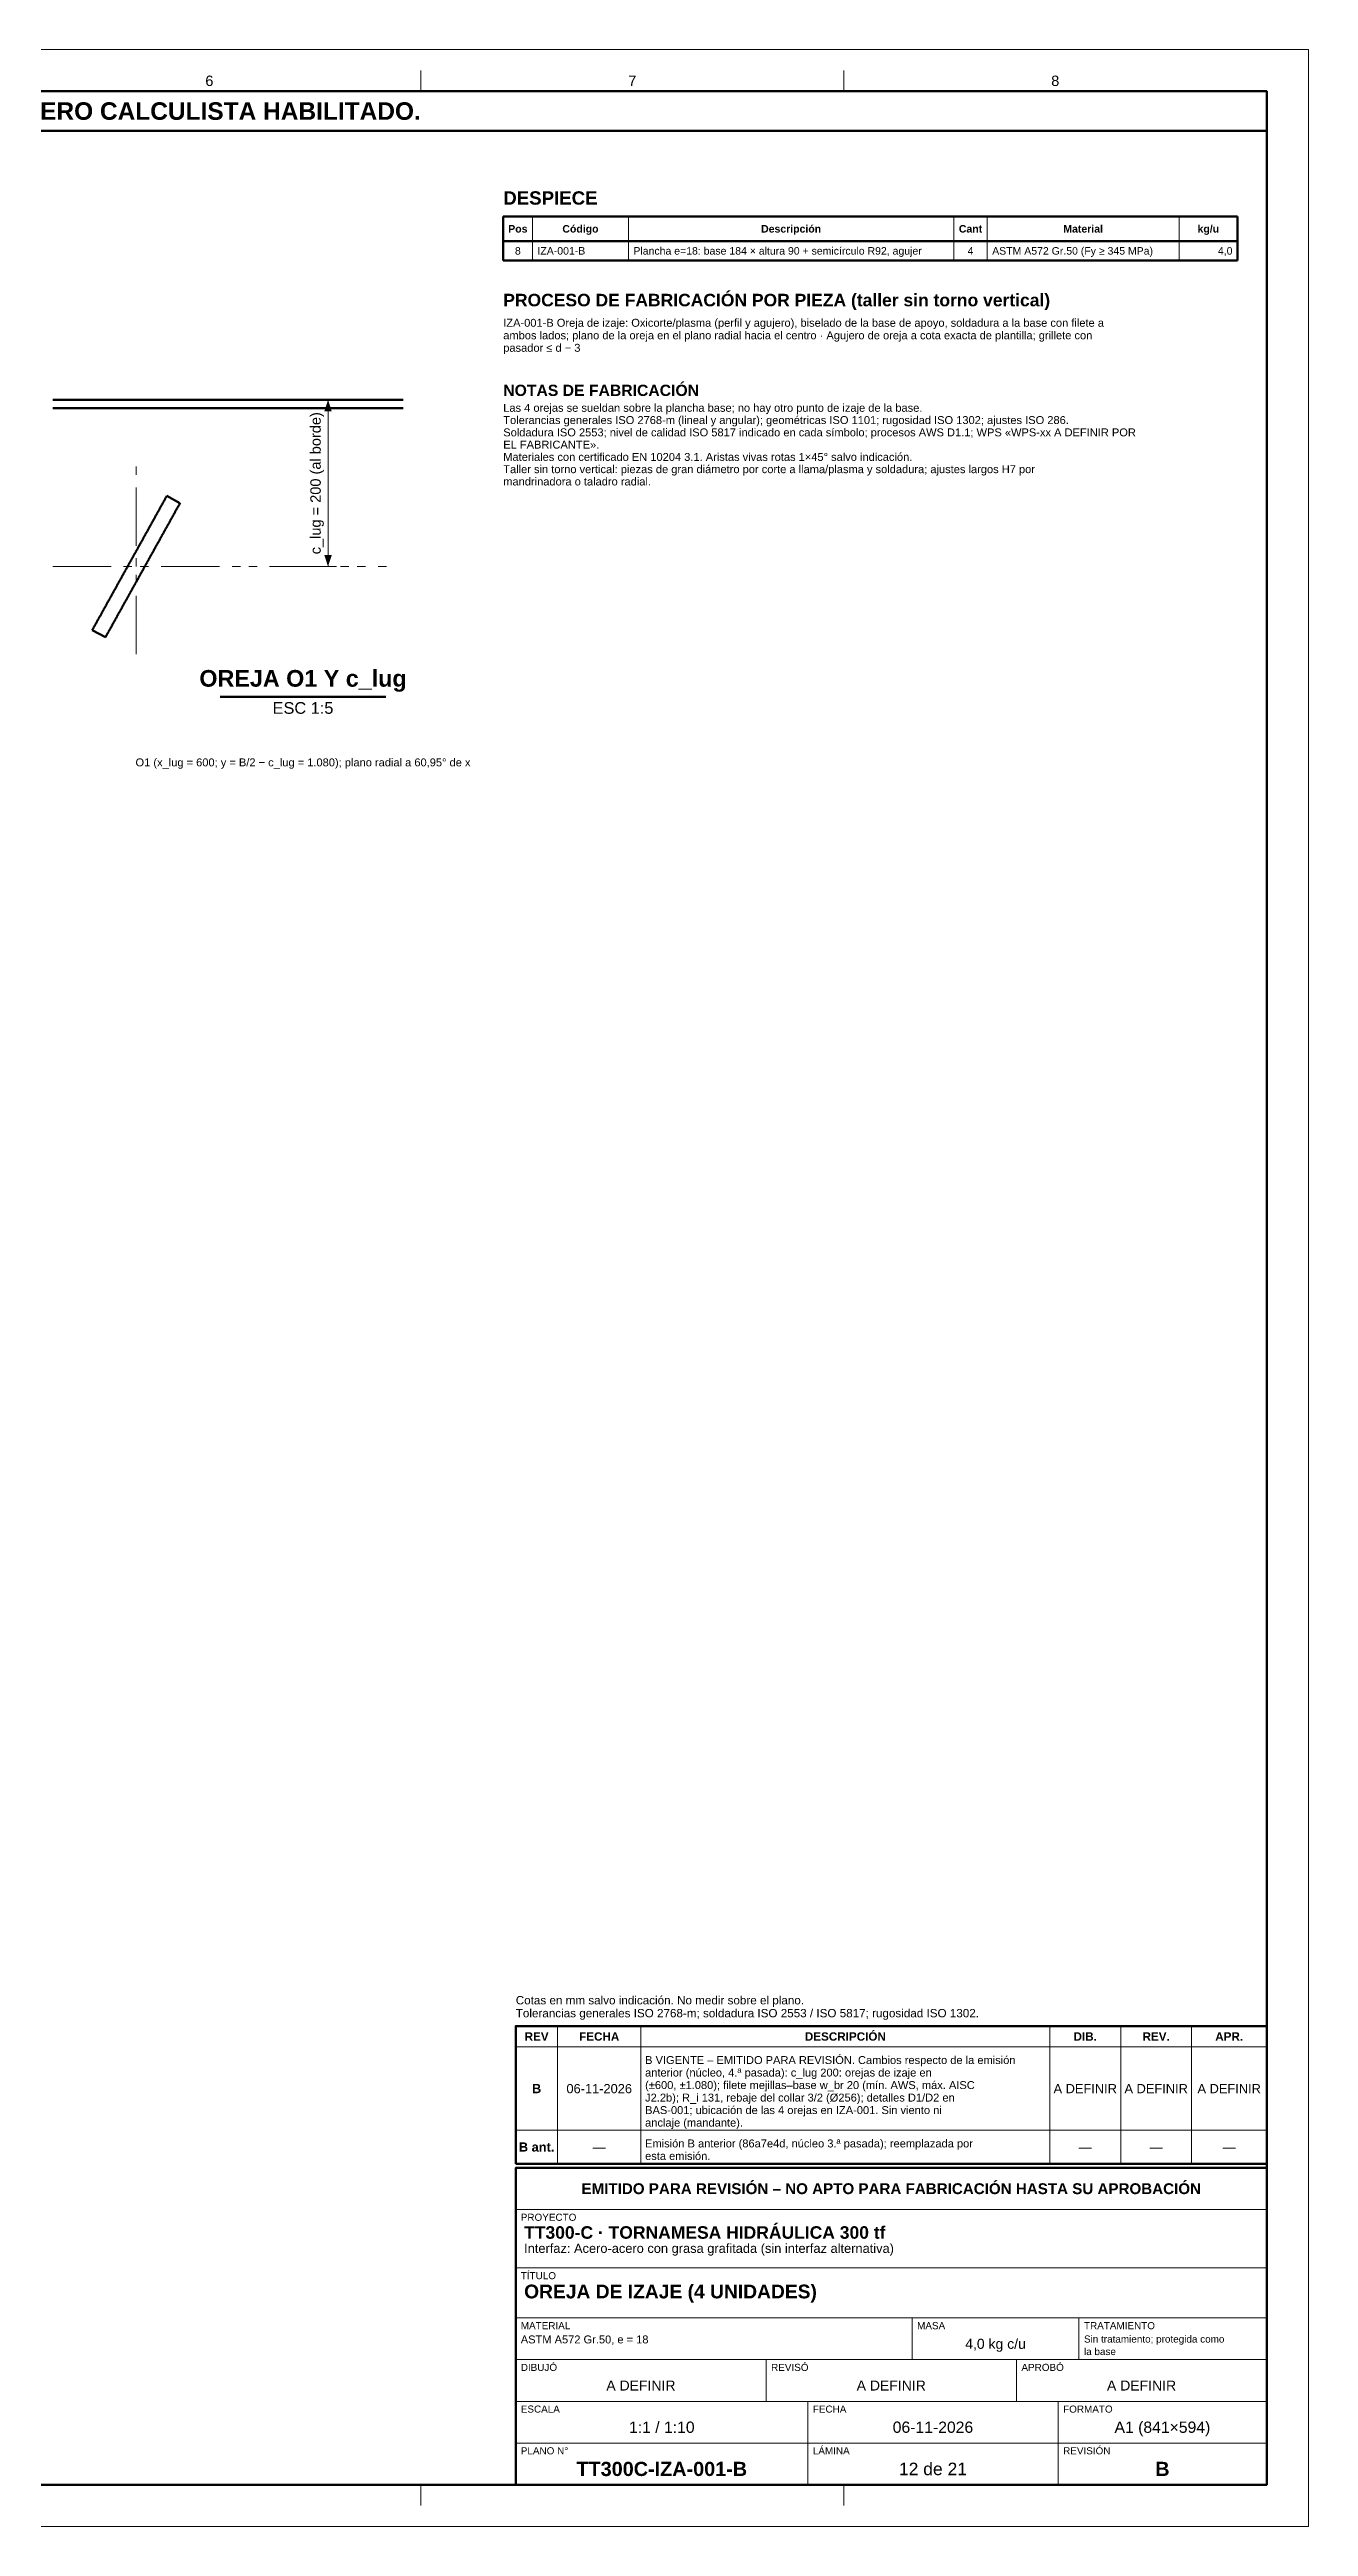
# Model space of a CAD drawing. Header units: millimetres. Extents: x 0 to 841, y 0 to 594.
# Drawn here: x 539 to 841, y 0 to 594 of the extents above; entities that cross this region are included whole.
import ezdxf
from ezdxf.enums import TextEntityAlignment as Align

# ---------------------------------------------------------------- set-up
doc = ezdxf.new("R2010")
doc.units = ezdxf.units.MM
doc.linetypes.add('FANTASMA', pattern=[26, 14, -3, 2, -2, 2, -3])
for name, color, linetype, lineweight in [('COTA', 7, 'CONTINUOUS', 18), ('FANT', 7, 'FANTASMA', 18), ('FINA', 7, 'CONTINUOUS', 18), ('MARCO', 7, 'CONTINUOUS', 70), ('TXT', 7, 'CONTINUOUS', 25), ('VIS', 7, 'CONTINUOUS', 50)]:
    doc.layers.add(name, color=color, linetype=linetype, lineweight=lineweight)
doc.styles.add('STD', font='LiberationSans-Regular.ttf')
doc.styles.add('STDB', font='LiberationSans-Bold.ttf')

msp = doc.modelspace()

# ---------------------------------------------------------------- linework, layer by layer
at = {"layer": 'COTA'}
for p, q in [((599, 510), (608, 510)), ((606, 510), (606, 470)), ((599, 470), (608, 470))]:
    msp.add_line(p, q, dxfattribs=at)
for points in [[(606, 510), (605.1, 507.2), (606.9, 507.2)], [(606, 470), (606.9, 472.8), (605.1, 472.8)]]:
    msp.add_solid(points, dxfattribs=at)
at = {"layer": 'FANT'}
for p, q in [((560, 449), (560, 494)), ((540, 470), (620, 470))]:
    msp.add_line(p, q, dxfattribs=at)
at = {"layer": 'FINA'}
for p, q in [((628.25, 584), (628.25, 589)), ((729.62, 584), (729.62, 589)), ((655, 554), (655, 543.42)), ((678, 554), (678, 543.42)), ((756, 554), (756, 543.42)), ((764, 554), (764, 543.42)), ((810, 554), (810, 543.42)), ((661, 87), (661, 120)), ((681, 87), (681, 120)), ((779, 87), (779, 120)), ((796, 87), (796, 120)), ((813, 87), (813, 120)), ((651, 115), (831, 115)), ((651, 95), (831, 95)), ((651, 87), (831, 87)), ((651, 86), (831, 86)), ((651, 76), (831, 76)), ((651, 62), (831, 62)), ((651, 50), (831, 50)), ((746, 40), (746, 50)), ((786, 40), (786, 50)), ((651, 40), (831, 40)), ((711, 30), (711, 40)), ((771, 30), (771, 40)), ((651, 30), (831, 30)), ((721, 20), (721, 30)), ((781, 20), (781, 30)), ((651, 20), (831, 20)), ((721, 10), (721, 20)), ((781, 10), (781, 20)), ((628.25, 10), (628.25, 5)), ((729.62, 10), (729.62, 5))]:
    msp.add_line(p, q, dxfattribs=at)
msp.add_lwpolyline([(0, 0), (841, 0), (841, 594), (0, 594)], close=True, dxfattribs=at)
at = {"layer": 'MARCO'}
for points in [[(20, 10), (831, 10), (831, 584), (20, 584)], [(20, 574.5), (831, 574.5), (831, 584), (20, 584)], [(651, 87), (831, 87), (831, 120), (651, 120)], [(651, 10), (831, 10), (831, 86), (651, 86)]]:
    msp.add_lwpolyline(points, close=True, dxfattribs=at)
at = {"layer": 'VIS'}
for p, q in [((648, 554), (824, 554)), ((648, 554), (648, 543.42)), ((824, 554), (824, 543.42)), ((648, 548.02), (824, 548.02)), ((648, 543.42), (824, 543.42)), ((580.16, 438.8), (619.84, 438.8))]:
    msp.add_line(p, q, dxfattribs=at)
for points in [[(540, 510), (624, 510)], [(540, 508), (624, 508)], [(567.36, 486.96), (567.3, 486.85), (567.25, 486.75), (567.19, 486.64), (567.13, 486.54), (567.07, 486.43), (567.01, 486.33), (566.95, 486.22), (566.9, 486.12), (566.84, 486.01), (566.78, 485.91), (566.72, 485.8), (566.66, 485.7), (566.6, 485.59), (566.54, 485.49), (566.49, 485.38), (566.43, 485.28), (566.37, 485.17), (566.31, 485.07), (566.25, 484.96), (566.19, 484.86), (566.14, 484.75), (566.08, 484.65), (566.02, 484.54), (565.96, 484.44), (565.9, 484.33), (565.84, 484.23), (565.79, 484.12), (565.73, 484.02), (565.67, 483.91), (565.61, 483.8), (565.55, 483.7), (565.49, 483.59), (565.44, 483.49), (565.38, 483.38), (565.32, 483.28), (565.26, 483.17), (565.2, 483.07), (565.14, 482.96), (565.08, 482.86), (565.03, 482.75), (564.97, 482.65), (564.91, 482.54), (564.85, 482.44), (564.79, 482.33), (564.73, 482.23), (564.68, 482.12), (564.62, 482.02), (564.56, 481.91), (564.5, 481.81), (564.44, 481.7), (564.38, 481.6), (564.33, 481.49), (564.27, 481.39), (564.21, 481.28), (564.15, 481.18), (564.09, 481.07), (564.03, 480.97), (563.97, 480.86), (563.92, 480.76), (563.86, 480.65), (563.8, 480.55), (563.74, 480.44), (563.68, 480.34), (563.62, 480.23), (563.57, 480.13), (563.51, 480.02), (563.45, 479.92), (563.39, 479.81), (563.33, 479.7), (563.27, 479.6), (563.22, 479.49), (563.16, 479.39), (563.1, 479.28), (563.04, 479.18), (562.98, 479.07), (562.92, 478.97), (562.87, 478.86), (562.81, 478.76), (562.75, 478.65), (562.69, 478.55), (562.63, 478.44), (562.57, 478.34), (562.51, 478.23), (562.46, 478.13), (562.4, 478.02), (562.34, 477.92), (562.28, 477.81), (562.22, 477.71), (562.16, 477.6), (562.11, 477.5), (562.05, 477.39), (561.99, 477.29), (561.93, 477.18), (561.87, 477.08), (561.81, 476.97), (561.76, 476.87), (561.7, 476.76), (561.64, 476.66), (561.58, 476.55), (561.52, 476.45), (561.46, 476.34), (561.41, 476.24), (561.35, 476.13), (561.29, 476.03), (561.23, 475.92), (561.17, 475.82), (561.11, 475.71), (561.05, 475.6), (561, 475.5), (560.94, 475.39), (560.88, 475.29), (560.82, 475.18), (560.76, 475.08), (560.7, 474.97), (560.65, 474.87), (560.59, 474.76), (560.53, 474.66), (560.47, 474.55), (560.41, 474.45), (560.35, 474.34), (560.3, 474.24), (560.24, 474.13), (560.18, 474.03), (560.12, 473.92), (560.06, 473.82), (560, 473.71), (559.95, 473.61), (559.89, 473.5), (559.83, 473.4), (559.77, 473.29), (559.71, 473.19), (559.65, 473.08), (559.59, 472.98), (559.54, 472.87), (559.48, 472.77), (559.42, 472.66), (559.36, 472.56), (559.3, 472.45), (559.24, 472.35), (559.19, 472.24), (559.13, 472.14), (559.07, 472.03), (559.01, 471.93), (558.95, 471.82), (558.89, 471.72), (558.84, 471.61), (558.78, 471.5), (558.72, 471.4), (558.66, 471.29), (558.6, 471.19), (558.54, 471.08), (558.48, 470.98), (558.43, 470.87), (558.37, 470.77), (558.31, 470.66), (558.25, 470.56), (558.19, 470.45), (558.13, 470.35), (558.08, 470.24), (558.02, 470.14), (557.96, 470.03), (557.9, 469.93), (557.84, 469.82), (557.78, 469.72), (557.73, 469.61), (557.67, 469.51), (557.61, 469.4), (557.55, 469.3), (557.49, 469.19), (557.43, 469.09), (557.38, 468.98), (557.32, 468.88), (557.26, 468.77), (557.2, 468.67), (557.14, 468.56), (557.08, 468.46), (557.02, 468.35), (556.97, 468.25), (556.91, 468.14), (556.85, 468.04), (556.79, 467.93), (556.73, 467.83), (556.67, 467.72), (556.62, 467.62), (556.56, 467.51), (556.5, 467.4), (556.44, 467.3), (556.38, 467.19), (556.32, 467.09), (556.27, 466.98), (556.21, 466.88), (556.15, 466.77), (556.09, 466.67), (556.03, 466.56), (555.97, 466.46), (555.92, 466.35), (555.86, 466.25), (555.8, 466.14), (555.74, 466.04), (555.68, 465.93), (555.62, 465.83), (555.56, 465.72), (555.51, 465.62), (555.45, 465.51), (555.39, 465.41), (555.33, 465.3), (555.27, 465.2), (555.21, 465.09), (555.16, 464.99), (555.1, 464.88), (555.04, 464.78), (554.98, 464.67), (554.92, 464.57), (554.86, 464.46), (554.81, 464.36), (554.75, 464.25), (554.69, 464.15), (554.63, 464.04), (554.57, 463.94), (554.51, 463.83), (554.46, 463.73), (554.4, 463.62), (554.34, 463.52), (554.28, 463.41), (554.22, 463.3), (554.16, 463.2), (554.1, 463.09), (554.05, 462.99), (553.99, 462.88), (553.93, 462.78), (553.87, 462.67), (553.81, 462.57), (553.75, 462.46), (553.7, 462.36), (553.64, 462.25), (553.58, 462.15), (553.52, 462.04), (553.46, 461.94), (553.4, 461.83), (553.35, 461.73), (553.29, 461.62), (553.23, 461.52), (553.17, 461.41), (553.11, 461.31), (553.05, 461.2), (552.99, 461.1), (552.94, 460.99), (552.88, 460.89), (552.82, 460.78), (552.76, 460.68), (552.7, 460.57), (552.64, 460.47), (552.59, 460.36), (552.53, 460.26), (552.47, 460.15), (552.41, 460.05), (552.35, 459.94), (552.29, 459.84), (552.24, 459.73), (552.18, 459.63), (552.12, 459.52), (552.06, 459.42), (552, 459.31), (551.94, 459.21), (551.89, 459.1), (551.83, 458.99), (551.77, 458.89), (551.71, 458.78), (551.65, 458.68), (551.59, 458.57), (551.53, 458.47), (551.48, 458.36), (551.42, 458.26), (551.36, 458.15), (551.3, 458.05), (551.24, 457.94), (551.18, 457.84), (551.13, 457.73), (551.07, 457.63), (551.01, 457.52), (550.95, 457.42), (550.89, 457.31), (550.83, 457.21), (550.78, 457.1), (550.72, 457), (550.66, 456.89), (550.6, 456.79), (550.54, 456.68), (550.48, 456.58), (550.43, 456.47), (550.37, 456.37), (550.31, 456.26), (550.25, 456.16), (550.19, 456.05), (550.13, 455.95), (550.07, 455.84), (550.02, 455.74), (549.96, 455.63), (549.9, 455.53), (549.84, 455.42), (549.78, 455.32), (549.72, 455.21), (549.67, 455.11), (549.61, 455), (549.55, 454.89), (549.49, 454.79)], [(570.51, 485.21), (570.45, 485.11), (570.39, 485), (570.33, 484.89), (570.28, 484.79), (570.22, 484.68), (570.16, 484.58), (570.1, 484.47), (570.04, 484.37), (569.98, 484.26), (569.93, 484.16), (569.87, 484.05), (569.81, 483.95), (569.75, 483.84), (569.69, 483.74), (569.63, 483.63), (569.57, 483.53), (569.52, 483.42), (569.46, 483.32), (569.4, 483.21), (569.34, 483.11), (569.28, 483), (569.22, 482.9), (569.17, 482.79), (569.11, 482.69), (569.05, 482.58), (568.99, 482.48), (568.93, 482.37), (568.87, 482.27), (568.82, 482.16), (568.76, 482.06), (568.7, 481.95), (568.64, 481.85), (568.58, 481.74), (568.52, 481.64), (568.47, 481.53), (568.41, 481.43), (568.35, 481.32), (568.29, 481.22), (568.23, 481.11), (568.17, 481.01), (568.11, 480.9), (568.06, 480.79), (568, 480.69), (567.94, 480.58), (567.88, 480.48), (567.82, 480.37), (567.76, 480.27), (567.71, 480.16), (567.65, 480.06), (567.59, 479.95), (567.53, 479.85), (567.47, 479.74), (567.41, 479.64), (567.36, 479.53), (567.3, 479.43), (567.24, 479.32), (567.18, 479.22), (567.12, 479.11), (567.06, 479.01), (567.01, 478.9), (566.95, 478.8), (566.89, 478.69), (566.83, 478.59), (566.77, 478.48), (566.71, 478.38), (566.65, 478.27), (566.6, 478.17), (566.54, 478.06), (566.48, 477.96), (566.42, 477.85), (566.36, 477.75), (566.3, 477.64), (566.25, 477.54), (566.19, 477.43), (566.13, 477.33), (566.07, 477.22), (566.01, 477.12), (565.95, 477.01), (565.9, 476.91), (565.84, 476.8), (565.78, 476.7), (565.72, 476.59), (565.66, 476.48), (565.6, 476.38), (565.54, 476.27), (565.49, 476.17), (565.43, 476.06), (565.37, 475.96), (565.31, 475.85), (565.25, 475.75), (565.19, 475.64), (565.14, 475.54), (565.08, 475.43), (565.02, 475.33), (564.96, 475.22), (564.9, 475.12), (564.84, 475.01), (564.79, 474.91), (564.73, 474.8), (564.67, 474.7), (564.61, 474.59), (564.55, 474.49), (564.49, 474.38), (564.44, 474.28), (564.38, 474.17), (564.32, 474.07), (564.26, 473.96), (564.2, 473.86), (564.14, 473.75), (564.08, 473.65), (564.03, 473.54), (563.97, 473.44), (563.91, 473.33), (563.85, 473.23), (563.79, 473.12), (563.73, 473.02), (563.68, 472.91), (563.62, 472.81), (563.56, 472.7), (563.5, 472.6), (563.44, 472.49), (563.38, 472.38), (563.33, 472.28), (563.27, 472.17), (563.21, 472.07), (563.15, 471.96), (563.09, 471.86), (563.03, 471.75), (562.98, 471.65), (562.92, 471.54), (562.86, 471.44), (562.8, 471.33), (562.74, 471.23), (562.68, 471.12), (562.62, 471.02), (562.57, 470.91), (562.51, 470.81), (562.45, 470.7), (562.39, 470.6), (562.33, 470.49), (562.27, 470.39), (562.22, 470.28), (562.16, 470.18), (562.1, 470.07), (562.04, 469.97), (561.98, 469.86), (561.92, 469.76), (561.87, 469.65), (561.81, 469.55), (561.75, 469.44), (561.69, 469.34), (561.63, 469.23), (561.57, 469.13), (561.52, 469.02), (561.46, 468.92), (561.4, 468.81), (561.34, 468.71), (561.28, 468.6), (561.22, 468.5), (561.16, 468.39), (561.11, 468.28), (561.05, 468.18), (560.99, 468.07), (560.93, 467.97), (560.87, 467.86), (560.81, 467.76), (560.76, 467.65), (560.7, 467.55), (560.64, 467.44), (560.58, 467.34), (560.52, 467.23), (560.46, 467.13), (560.41, 467.02), (560.35, 466.92), (560.29, 466.81), (560.23, 466.71), (560.17, 466.6), (560.11, 466.5), (560.05, 466.39), (560, 466.29), (559.94, 466.18), (559.88, 466.08), (559.82, 465.97), (559.76, 465.87), (559.7, 465.76), (559.65, 465.66), (559.59, 465.55), (559.53, 465.45), (559.47, 465.34), (559.41, 465.24), (559.35, 465.13), (559.3, 465.03), (559.24, 464.92), (559.18, 464.82), (559.12, 464.71), (559.06, 464.61), (559, 464.5), (558.95, 464.4), (558.89, 464.29), (558.83, 464.18), (558.77, 464.08), (558.71, 463.97), (558.65, 463.87), (558.59, 463.76), (558.54, 463.66), (558.48, 463.55), (558.42, 463.45), (558.36, 463.34), (558.3, 463.24), (558.24, 463.13), (558.19, 463.03), (558.13, 462.92), (558.07, 462.82), (558.01, 462.71), (557.95, 462.61), (557.89, 462.5), (557.84, 462.4), (557.78, 462.29), (557.72, 462.19), (557.66, 462.08), (557.6, 461.98), (557.54, 461.87), (557.49, 461.77), (557.43, 461.66), (557.37, 461.56), (557.31, 461.45), (557.25, 461.35), (557.19, 461.24), (557.13, 461.14), (557.08, 461.03), (557.02, 460.93), (556.96, 460.82), (556.9, 460.72), (556.84, 460.61), (556.78, 460.51), (556.73, 460.4), (556.67, 460.3), (556.61, 460.19), (556.55, 460.08), (556.49, 459.98), (556.43, 459.87), (556.38, 459.77), (556.32, 459.66), (556.26, 459.56), (556.2, 459.45), (556.14, 459.35), (556.08, 459.24), (556.03, 459.14), (555.97, 459.03), (555.91, 458.93), (555.85, 458.82), (555.79, 458.72), (555.73, 458.61), (555.67, 458.51), (555.62, 458.4), (555.56, 458.3), (555.5, 458.19), (555.44, 458.09), (555.38, 457.98), (555.32, 457.88), (555.27, 457.77), (555.21, 457.67), (555.15, 457.56), (555.09, 457.46), (555.03, 457.35), (554.97, 457.25), (554.92, 457.14), (554.86, 457.04), (554.8, 456.93), (554.74, 456.83), (554.68, 456.72), (554.62, 456.62), (554.56, 456.51), (554.51, 456.41), (554.45, 456.3), (554.39, 456.2), (554.33, 456.09), (554.27, 455.98), (554.21, 455.88), (554.16, 455.77), (554.1, 455.67), (554.04, 455.56), (553.98, 455.46), (553.92, 455.35), (553.86, 455.25), (553.81, 455.14), (553.75, 455.04), (553.69, 454.93), (553.63, 454.83), (553.57, 454.72), (553.51, 454.62), (553.46, 454.51), (553.4, 454.41), (553.34, 454.3), (553.28, 454.2), (553.22, 454.09), (553.16, 453.99), (553.1, 453.88), (553.05, 453.78), (552.99, 453.67), (552.93, 453.57), (552.87, 453.46), (552.81, 453.36), (552.75, 453.25), (552.7, 453.15), (552.64, 453.04)], [(567.36, 486.96), (570.51, 485.21)], [(552.64, 453.04), (549.49, 454.79)]]:
    msp.add_lwpolyline(points, dxfattribs=at)

# ---------------------------------------------------------------- texts
at = {"layer": 'TXT'}
for s, height, style, p in [('ESTOS PLANOS NO SON VÁLIDOS PARA FABRICACIÓN HASTA SU REVISIÓN Y APROBACIÓN POR UN INGENIERO CALCULISTA HABILITADO.', 4.2, 'STDB', (425.5, 579.25)), ('6', 2.5, 'STD', (577.56, 586.5)), ('7', 2.5, 'STD', (678.94, 586.5)), ('8', 2.5, 'STD', (780.31, 586.5)), ('Pos', 1.8, 'STDB', (651.5, 551.01)), ('8', 1.8, 'STD', (651.5, 545.72)), ('Código', 1.8, 'STDB', (666.5, 551.01)), ('Descripción', 1.8, 'STDB', (717, 551.01)), ('Cant', 1.8, 'STDB', (760, 551.01)), ('4', 1.8, 'STD', (760, 545.72)), ('Material', 1.8, 'STDB', (787, 551.01)), ('kg/u', 1.8, 'STDB', (817, 551.01)), ('DESCRIPCIÓN', 2, 'STDB', (730, 117.5)), ('REV', 2, 'STDB', (656, 117.5)), ('FECHA', 2, 'STDB', (671, 117.5)), ('DIB.', 2, 'STDB', (787.5, 117.5)), ('REV.', 2, 'STDB', (804.5, 117.5)), ('APR.', 2, 'STDB', (822, 117.5)), ('B', 2.2, 'STDB', (656, 105)), ('06-11-2026', 2.2, 'STD', (671, 105)), ('A DEFINIR', 2.2, 'STD', (787.5, 105)), ('A DEFINIR', 2.2, 'STD', (804.5, 105)), ('A DEFINIR', 2.2, 'STD', (822, 105)), ('B ant.', 2.2, 'STDB', (656, 91)), ('—', 2.2, 'STD', (671, 91)), ('—', 2.2, 'STD', (787.5, 91)), ('—', 2.2, 'STD', (804.5, 91)), ('—', 2.2, 'STD', (822, 91)), ('EMITIDO PARA REVISIÓN – NO APTO PARA FABRICACIÓN HASTA SU APROBACIÓN', 2.6, 'STDB', (741, 81)), ('4,0 kg c/u', 2.4, 'STD', (766, 43.8)), ('A DEFINIR', 2.4, 'STD', (681, 33.8)), ('A DEFINIR', 2.4, 'STD', (741, 33.8)), ('A DEFINIR', 2.4, 'STD', (801, 33.8)), ('1:1 / 1:10', 2.7, 'STD', (686, 23.8)), ('06-11-2026', 2.7, 'STD', (751, 23.8)), ('A1 (841×594)', 2.7, 'STD', (806, 23.8)), ('TT300C-IZA-001-B', 3.4, 'STDB', (686, 13.8)), ('12 de 21', 3, 'STD', (751, 13.8)), ('B', 3.4, 'STDB', (806, 13.8))]:
    msp.add_text(s, height=height, dxfattribs=dict(at, style=style)).set_placement(p, align=Align.MIDDLE_CENTER)
for s, height, style, p in [('DESPIECE', 3.2, 'STDB', (648, 560)), ('PROCESO DE FABRICACIÓN POR PIEZA (taller sin torno vertical)', 3, 'STDB', (648, 535.42)), ('IZA-001-B Oreja de izaje: Oxicorte/plasma (perfil y agujero), biselado de la base de apoyo, soldadura a la base con filete a', 1.9, 'STD', (648, 529.42)), ('ambos lados; plano de la oreja en el plano radial hacia el centro · Agujero de oreja a cota exacta de plantilla; grillete con', 1.9, 'STD', (648, 526.42)), ('pasador ≤ d − 3', 1.9, 'STD', (648, 523.42)), ('NOTAS DE FABRICACIÓN', 2.7, 'STDB', (648, 513.62)), ('Tolerancias generales ISO 2768-m (lineal y angular); geométricas ISO 1101; rugosidad ISO 1302; ajustes ISO 286.', 1.9, 'STD', (648, 506.09)), ('Las 4 orejas se sueldan sobre la plancha base; no hay otro punto de izaje de la base.', 1.9, 'STD', (648, 509.03)), ('Soldadura ISO 2553; nivel de calidad ISO 5817 indicado en cada símbolo; procesos AWS D1.1; WPS «WPS-xx A DEFINIR POR', 1.9, 'STD', (648, 503.14)), ('EL FABRICANTE».', 1.9, 'STD', (648, 500.2)), ('Taller sin torno vertical: piezas de gran diámetro por corte a llama/plasma y soldadura; ajustes largos H7 por', 1.9, 'STD', (648, 494.31)), ('Materiales con certificado EN 10204 3.1. Aristas vivas rotas 1×45° salvo indicación.', 1.9, 'STD', (648, 497.25)), ('mandrinadora o taladro radial.', 1.9, 'STD', (648, 491.36)), ('B VIGENTE – EMITIDO PARA REVISIÓN. Cambios respecto de la emisión', 1.9, 'STD', (682, 112.8)), ('anterior (núcleo, 4.ª pasada): c_lug 200: orejas de izaje en', 1.9, 'STD', (682, 109.8)), ('(±600, ±1.080); filete mejillas–base w_br 20 (mín. AWS, máx. AISC', 1.9, 'STD', (682, 106.8)), ('J2.2b); R_i 131, rebaje del collar 3/2 (Ø256); detalles D1/D2 en', 1.9, 'STD', (682, 103.8)), ('anclaje (mandante).', 1.9, 'STD', (682, 97.8)), ('BAS-001; ubicación de las 4 orejas en IZA-001. Sin viento ni', 1.9, 'STD', (682, 100.8)), ('esta emisión.', 1.9, 'STD', (682, 89.8)), ('Emisión B anterior (86a7e4d, núcleo 3.ª pasada); reemplazada por', 1.9, 'STD', (682, 92.8)), ('PROYECTO', 1.7, 'STD', (652.2, 75)), ('TT300-C · TORNAMESA HIDRÁULICA 300 tf', 3, 'STDB', (653, 72)), ('Interfaz: Acero-acero con grasa grafitada (sin interfaz alternativa)', 2.2, 'STD', (653, 67.8)), ('TÍTULO', 1.7, 'STD', (652.2, 61)), ('OREJA DE IZAJE (4 UNIDADES)', 3.3, 'STDB', (653, 58)), ('MATERIAL', 1.7, 'STD', (652.2, 49)), ('MASA', 1.7, 'STD', (747.2, 49)), ('TRATAMIENTO', 1.7, 'STD', (787.2, 49)), ('ASTM A572 Gr.50, e = 18', 1.9, 'STD', (652.2, 45.8)), ('Sin tratamiento; protegida como', 1.7, 'STD', (787.2, 45.8)), ('la base', 1.7, 'STD', (787.2, 42.8)), ('DIBUJÓ', 1.7, 'STD', (652.2, 39)), ('REVISÓ', 1.7, 'STD', (712.2, 39)), ('APROBÓ', 1.7, 'STD', (772.2, 39)), ('ESCALA', 1.7, 'STD', (652.2, 29)), ('FECHA', 1.7, 'STD', (722.2, 29)), ('FORMATO', 1.7, 'STD', (782.2, 29)), ('PLANO N°', 1.7, 'STD', (652.2, 19)), ('LÁMINA', 1.7, 'STD', (722.2, 19)), ('REVISIÓN', 1.7, 'STD', (782.2, 19))]:
    msp.add_text(s, height=height, dxfattribs=dict(at, style=style)).set_placement(p, align=Align.TOP_LEFT)
at = {"layer": 'TXT', "style": 'STD'}
for s, p in [('IZA-001-B', (656.2, 545.72)), ('Plancha e=18: base 184 × altura 90 + semicírculo R92, agujer', (679.2, 545.72)), ('ASTM A572 Gr.50 (Fy ≥ 345 MPa)', (765.2, 545.72))]:
    msp.add_text(s, height=1.8, dxfattribs=at).set_placement(p, align=Align.MIDDLE_LEFT)
msp.add_text('4,0', height=1.8, dxfattribs=at).set_placement((822.8, 545.72), align=Align.MIDDLE_RIGHT)
msp.add_text('c_lug = 200 (al borde)', height=2.5, rotation=90, dxfattribs=at).set_placement((605, 490), align=Align.BOTTOM_CENTER)
at = {"layer": 'TXT', "style": 'STDB'}
msp.add_text('OREJA O1 Y c_lug', height=4, dxfattribs=at).set_placement((600, 440), align=Align.BOTTOM_CENTER)
at = {"layer": 'TXT', "style": 'STD'}
for s, height, p in [('ESC 1:5', 2.8, (600, 437.5)), ('O1 (x_lug = 600; y = B/2 − c_lug = 1.080); plano radial a 60,95° de x', 1.9, (600, 424))]:
    msp.add_text(s, height=height, dxfattribs=at).set_placement(p, align=Align.TOP_CENTER)
for s, p in [('Cotas en mm salvo indicación. No medir sobre el plano.', (651, 124.6)), ('Tolerancias generales ISO 2768-m; soldadura ISO 2553 / ISO 5817; rugosidad ISO 1302.', (651, 121.5))]:
    msp.add_text(s, height=2, dxfattribs=at).set_placement(p, align=Align.BOTTOM_LEFT)

doc.saveas('drawing.dxf')
